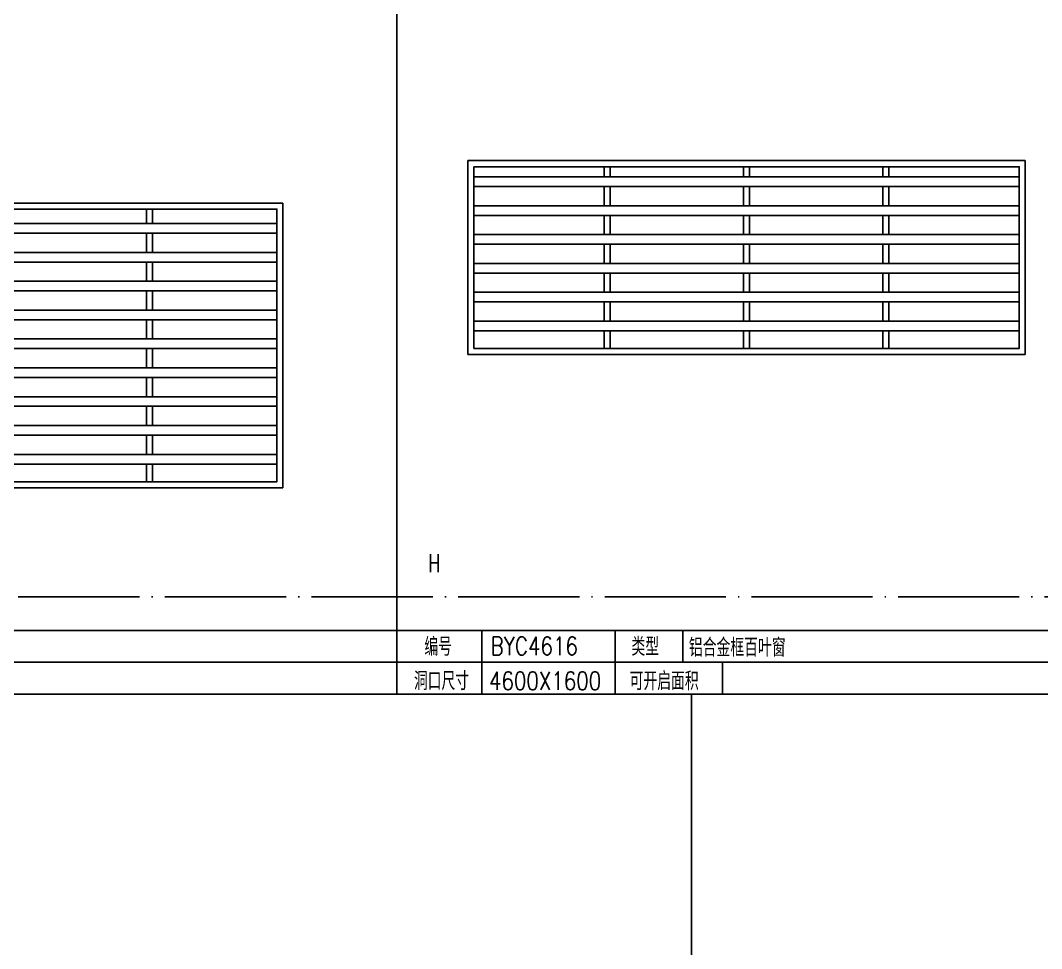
# Model space of a CAD drawing. Extents: x 447078 to 1776277, y 243534 to 519428.
# Drawn here: x 547283 to 555710, y 252692 to 260353 of the extents above; entities that cross this region are included whole.
import ezdxf
from ezdxf.enums import TextEntityAlignment as Align

# ---------------------------------------------------------------- set-up
doc = ezdxf.new("R2010")
doc.units = 0
doc.header["$LTSCALE"] = 1000
doc.header["$MEASUREMENT"] = 0
doc.linetypes.add('DOTE', pattern=[2.42, 2, -0.2, 0.02, -0.2])
for name, color, linetype in [('A-ELEV-WIND', 97, 'Continuous'), ('A-WIND-BLIN', 61, 'Continuous'), ('ANNO-DIMS', 90, 'Continuous'), ('ANNO-TEXT', 33, 'Continuous'), ('DOTE', 10, 'DOTE'), ('PUB_TEXT', 7, 'Continuous')]:
    doc.layers.add(name, color=color, linetype=linetype)
doc.styles.add('_TCH_DIM', font='SIMPLEX', dxfattribs={"bigfont": 'GBCBIG'})
doc.styles.add('CCDI-TOG-02', font='simplex.shx', dxfattribs={"width": 0.8, "bigfont": 'zjdz.shx'})

msp = doc.modelspace()

# ---------------------------------------------------------------- hatches: boundary and pattern name
at = {"layer": 'A-WIND-BLIN'}
h = msp.add_hatch(dxfattribs=at)
h.set_pattern_fill('ANSI32', color=256, scale=50, angle=135, style=0)
h.set_pattern_definition([(180, (1097500.85, 357565.6), (-1e-14, -238.125), []), (180, (1097421.47, 357644.97), (-1e-14, -238.125), [])])
h.paths.add_polyline_path([(555525.5, 257645.4), (555525.5, 259145.4), (551025.5, 259145.4), (551025.5, 257645.4)])
h = msp.add_hatch(dxfattribs=at)
h.set_pattern_fill('ANSI32', color=256, scale=50, angle=135, style=0)
h.set_pattern_definition([(180, (1090574.66, 356465.6), (-1e-14, -238.125), []), (180, (1090495.29, 356544.97), (-1e-14, -238.125), [])])
h.paths.add_polyline_path([(549399.3, 256545.4), (549399.3, 258795.4), (543999.3, 258795.4), (543999.3, 256545.4)])

# ---------------------------------------------------------------- linework, layer by layer
at = {"layer": 'A-ELEV-WIND'}
for p, q in [((550975.5, 259195.4), (555575.5, 259195.4)), ((550975.5, 257595.4), (550975.5, 259195.4)), ((552100.5, 259061.2), (552100.5, 259145.4)), ((552100.5, 259061.2), (552100.5, 259145.4)), ((552150.5, 259061.2), (552150.5, 259145.4)), ((552150.5, 259061.2), (552150.5, 259145.4)), ((553250.5, 259061.2), (553250.5, 259145.4)), ((553250.5, 259061.2), (553250.5, 259145.4)), ((553300.5, 259061.2), (553300.5, 259145.4)), ((553300.5, 259061.2), (553300.5, 259145.4)), ((554400.5, 259061.2), (554400.5, 259145.4)), ((554400.5, 259061.2), (554400.5, 259145.4)), ((554450.5, 259061.2), (554450.5, 259145.4)), ((554450.5, 259061.2), (554450.5, 259145.4)), ((555575.5, 259195.4), (555575.5, 257595.4)), ((552100.5, 258823.1), (552100.5, 258981.8)), ((552150.5, 258823.1), (552150.5, 258981.8)), ((553250.5, 258823.1), (553250.5, 258981.8)), ((553300.5, 258823.1), (553300.5, 258981.8)), ((554400.5, 258823.1), (554400.5, 258981.8)), ((554450.5, 258823.1), (554450.5, 258981.8)), ((543949.3, 258845.4), (549449.3, 258845.4)), ((549449.3, 258845.4), (549449.3, 256495.4)), ((548324.3, 258675.6), (548324.3, 258795.4)), ((548374.3, 258675.6), (548374.3, 258795.4)), ((552100.5, 258585), (552100.5, 258743.7)), ((552150.5, 258585), (552150.5, 258743.7)), ((553250.5, 258585), (553250.5, 258743.7)), ((553300.5, 258585), (553300.5, 258743.7)), ((554400.5, 258585), (554400.5, 258743.7)), ((554450.5, 258585), (554450.5, 258743.7)), ((548324.3, 258437.5), (548324.3, 258596.2)), ((548374.3, 258437.5), (548374.3, 258596.2)), ((552100.5, 258346.8), (552100.5, 258505.6)), ((552150.5, 258346.8), (552150.5, 258505.6)), ((553250.5, 258346.8), (553250.5, 258505.6)), ((553300.5, 258346.8), (553300.5, 258505.6)), ((554400.5, 258346.8), (554400.5, 258505.6)), ((554450.5, 258346.8), (554450.5, 258505.6)), ((548324.3, 258199.3), (548324.3, 258358.1)), ((548374.3, 258199.3), (548374.3, 258358.1)), ((552100.5, 258108.7), (552100.5, 258267.5)), ((552150.5, 258108.7), (552150.5, 258267.5)), ((553250.5, 258108.7), (553250.5, 258267.5)), ((553300.5, 258108.7), (553300.5, 258267.5)), ((554400.5, 258108.7), (554400.5, 258267.5)), ((554450.5, 258108.7), (554450.5, 258267.5)), ((548324.3, 257961.2), (548324.3, 258120)), ((548374.3, 257961.2), (548374.3, 258120)), ((552100.5, 257870.6), (552100.5, 258029.3)), ((552150.5, 257870.6), (552150.5, 258029.3)), ((553250.5, 257870.6), (553250.5, 258029.3)), ((553300.5, 257870.6), (553300.5, 258029.3)), ((554400.5, 257870.6), (554400.5, 258029.3)), ((554450.5, 257870.6), (554450.5, 258029.3)), ((548324.3, 257723.1), (548324.3, 257881.8)), ((548374.3, 257723.1), (548374.3, 257881.8)), ((552100.5, 257645.4), (552100.5, 257791.2)), ((552150.5, 257645.4), (552150.5, 257791.2)), ((553250.5, 257645.4), (553250.5, 257791.2)), ((553300.5, 257645.4), (553300.5, 257791.2)), ((554400.5, 257645.4), (554400.5, 257791.2)), ((554450.5, 257645.4), (554450.5, 257791.2)), ((548324.3, 257485), (548324.3, 257643.7)), ((548374.3, 257485), (548374.3, 257643.7)), ((555575.5, 257595.4), (550975.5, 257595.4)), ((548324.3, 257246.8), (548324.3, 257405.6)), ((548374.3, 257246.8), (548374.3, 257405.6)), ((548324.3, 257008.7), (548324.3, 257167.5)), ((548374.3, 257008.7), (548374.3, 257167.5)), ((548324.3, 256770.6), (548324.3, 256929.3)), ((548374.3, 256770.6), (548374.3, 256929.3)), ((548324.3, 256545.4), (548324.3, 256691.2)), ((548374.3, 256545.4), (548374.3, 256691.2)), ((549449.3, 256495.4), (543949.3, 256495.4))]:
    msp.add_line(p, q, dxfattribs=at)
for points in [[(551025.5, 259145.4), (555525.5, 259145.4), (555525.5, 257645.4), (551025.5, 257645.4)], [(543999.3, 258795.4), (549399.3, 258795.4), (549399.3, 256545.4), (543999.3, 256545.4)]]:
    msp.add_lwpolyline(points, close=True, dxfattribs=at)
at = {"layer": 'ANNO-DIMS'}
for p, q in [((550390.8, 260799.2), (550390.8, 254792)), ((556735.6, 255317), (520835.6, 255317)), ((551090.8, 255317), (551090.8, 254792)), ((552190.8, 255317), (552190.8, 254792)), ((552749.6, 255317), (552749.6, 255054.5)), ((520835.6, 255054.5), (556735.6, 255054.5)), ((553076.9, 255054.5), (553076.9, 254792)), ((520835.6, 254792), (556735.6, 254792)), ((552821.9, 254792), (552821.9, 249309.8))]:
    msp.add_line(p, q, dxfattribs=at)
at = {"layer": 'DOTE', "color": 1, "ltscale": 0.5}
msp.add_lwpolyline([(556735.6, 255595.4), (520835.6, 255595.4)], dxfattribs=at)

# ---------------------------------------------------------------- texts
at = {"layer": 'ANNO-TEXT', "ltscale": 2, "style": 'CCDI-TOG-02', "width": 0.8}
for s, p in [('编号', (550730.9, 255191.2)), ('类型', (552439.6, 255191.2)), ('洞口尺寸', (550758.3, 254907.2)), ('可开启面积', (552595.6, 254907.2))]:
    msp.add_text(s, height=150, dxfattribs=at).set_placement(p, align=Align.MIDDLE)
for s, p in [('铝合金框百叶窗', (552800, 255100.9)), ('BYC4616', (551163.7, 255114.1)), ('4600X1600', (551150.1, 254826.5))]:
    msp.add_text(s, height=150, dxfattribs=at).set_placement(p)
at = {"layer": 'PUB_TEXT', "style": '_TCH_DIM', "width": 0.705882}
msp.add_text('H', height=148.8, dxfattribs=at).set_placement((550649.7, 255797.9))

doc.saveas('drawing.dxf')
